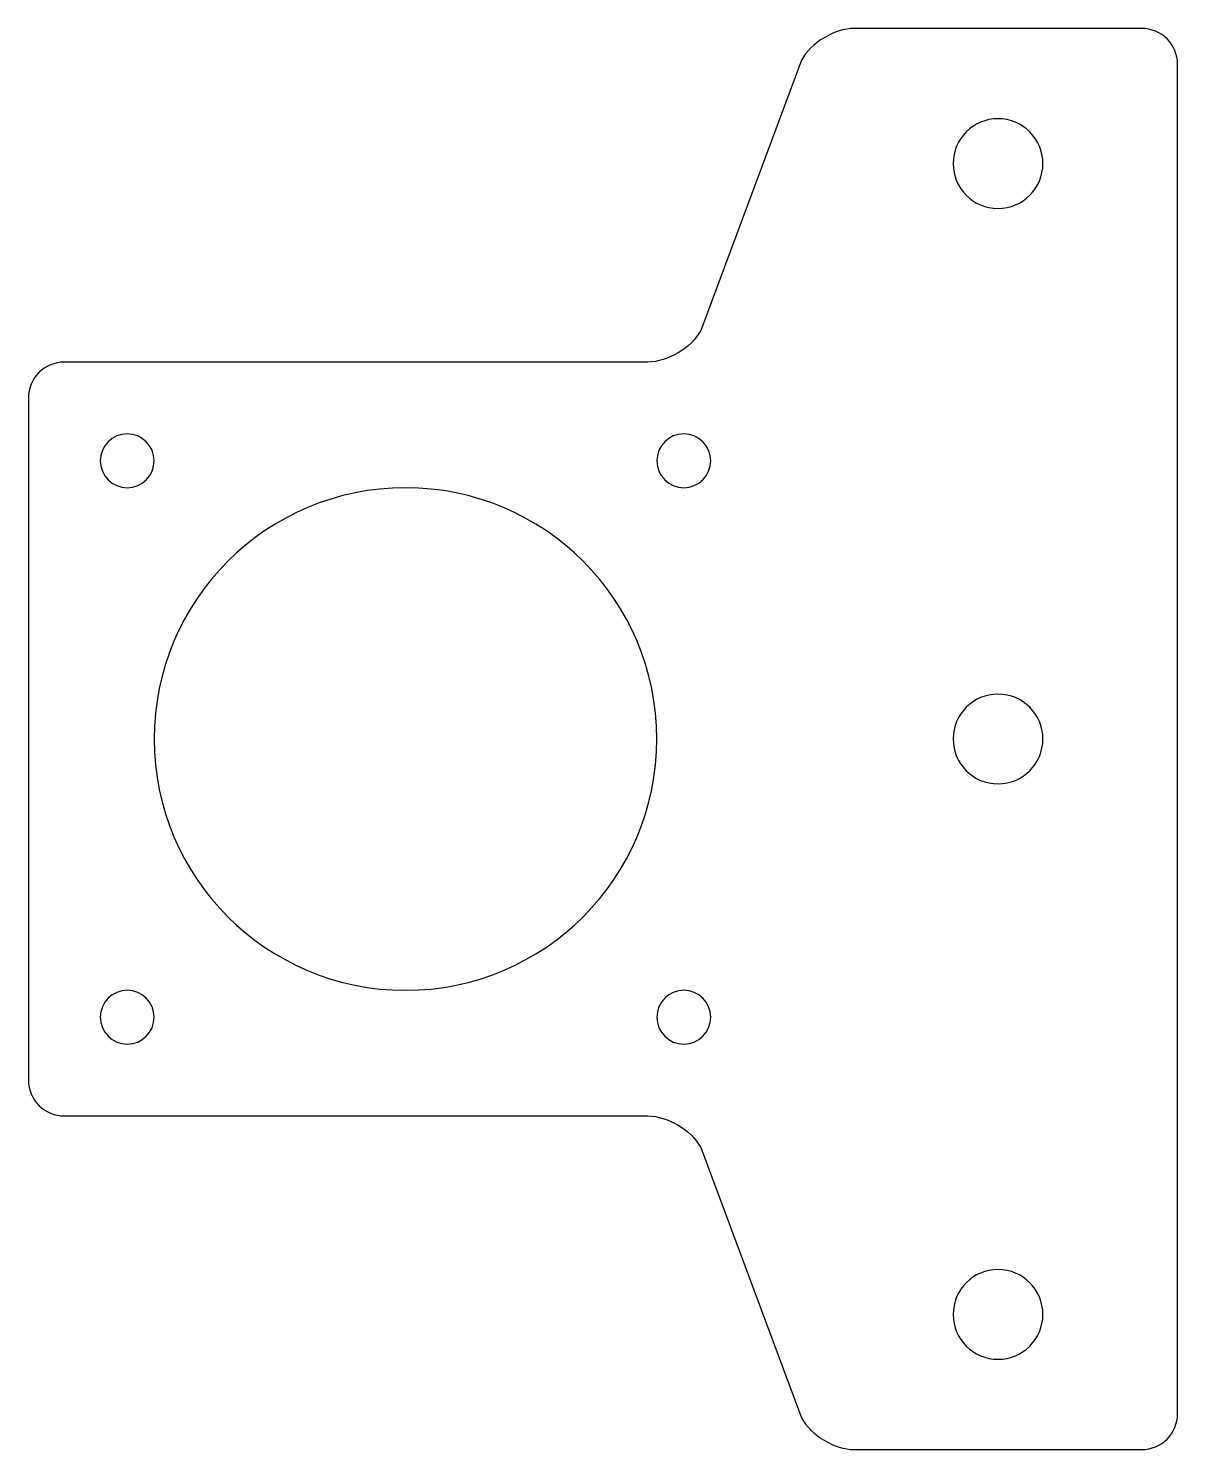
# Model space of a CAD drawing. Extents: x 0 to 64, y 0 to 79.2.
import ezdxf

# ---------------------------------------------------------------- set-up
doc = ezdxf.new("R2010")
doc.units = 0
doc.layers.add('LAYER_1', color=7, linetype='CONTINUOUS')

# ---------------------------------------------------------------- blocks, each defined once
blk = doc.blocks.new('BLOCK_2')
at = {"layer": 'LAYER_1', "color": 250}
for points, knots in [([(0, 58.586), (0, 59.686), (0.9, 60.586), (2, 60.586), (2, 60.586), (34.5, 60.586), (34.5, 60.586), (35.6, 60.586), (36.925, 61.379), (37.445, 62.349), (37.445, 62.349), (43.056, 77.41), (43.056, 77.41), (43.575, 78.379), (44.9, 79.173), (46, 79.173), (46, 79.173), (62, 79.173), (62, 79.173), (63.1, 79.173), (64, 78.273), (64, 77.173), (64, 77.173), (64, 2), (64, 2), (64, 0.9), (63.1, 0), (62, 0), (62, 0), (46, 0), (46, 0), (44.9, 0), (43.575, 0.793), (43.056, 1.763), (43.056, 1.763), (37.445, 16.823), (37.445, 16.823), (36.925, 17.793), (35.6, 18.586), (34.5, 18.586), (34.5, 18.586), (2, 18.586), (2, 18.586), (0.9, 18.586), (0, 19.486), (0, 20.586), (0, 20.586), (0, 58.586), (0, 58.586)], [0, 0, 0, 0, 1, 1, 1, 2, 2, 2, 3, 3, 3, 4, 4, 4, 5, 5, 5, 6, 6, 6, 7, 7, 7, 8, 8, 8, 9, 9, 9, 10, 10, 10, 11, 11, 11, 12, 12, 12, 13, 13, 13, 14, 14, 14, 15, 15, 15, 16, 16, 16, 16]), ([(56.5, 71.642), (56.5, 70.262), (55.381, 69.142), (54, 69.142), (52.62, 69.142), (51.5, 70.262), (51.5, 71.642), (51.5, 73.023), (52.62, 74.142), (54, 74.142), (55.381, 74.142), (56.5, 73.023), (56.5, 71.642)], [0, 0, 0, 0, 1, 1, 1, 2, 2, 2, 3, 3, 3, 4, 4, 4, 4]), ([(7, 55.086), (7, 54.257), (6.329, 53.586), (5.5, 53.586), (4.672, 53.586), (4, 54.257), (4, 55.086), (4, 55.914), (4.672, 56.586), (5.5, 56.586), (6.329, 56.586), (7, 55.914), (7, 55.086)], [0, 0, 0, 0, 1, 1, 1, 2, 2, 2, 3, 3, 3, 4, 4, 4, 4]), ([(38, 55.086), (38, 54.257), (37.329, 53.586), (36.5, 53.586), (35.672, 53.586), (35, 54.257), (35, 55.086), (35, 55.914), (35.672, 56.586), (36.5, 56.586), (37.329, 56.586), (38, 55.914), (38, 55.086)], [0, 0, 0, 0, 1, 1, 1, 2, 2, 2, 3, 3, 3, 4, 4, 4, 4]), ([(35, 39.586), (35, 31.854), (28.732, 25.586), (21, 25.586), (13.268, 25.586), (7, 31.854), (7, 39.586), (7, 47.318), (13.268, 53.586), (21, 53.586), (28.732, 53.586), (35, 47.318), (35, 39.586)], [0, 0, 0, 0, 1, 1, 1, 2, 2, 2, 3, 3, 3, 4, 4, 4, 4]), ([(56.5, 39.587), (56.5, 38.206), (55.381, 37.086), (54, 37.086), (52.62, 37.086), (51.5, 38.206), (51.5, 39.587), (51.5, 40.967), (52.62, 42.087), (54, 42.087), (55.381, 42.087), (56.5, 40.967), (56.5, 39.587)], [0, 0, 0, 0, 1, 1, 1, 2, 2, 2, 3, 3, 3, 4, 4, 4, 4]), ([(7, 24.086), (7, 23.258), (6.329, 22.586), (5.5, 22.586), (4.672, 22.586), (4, 23.258), (4, 24.086), (4, 24.915), (4.672, 25.586), (5.5, 25.586), (6.329, 25.586), (7, 24.915), (7, 24.086)], [0, 0, 0, 0, 1, 1, 1, 2, 2, 2, 3, 3, 3, 4, 4, 4, 4]), ([(38, 24.086), (38, 23.258), (37.329, 22.586), (36.5, 22.586), (35.672, 22.586), (35, 23.258), (35, 24.086), (35, 24.915), (35.672, 25.586), (36.5, 25.586), (37.329, 25.586), (38, 24.915), (38, 24.086)], [0, 0, 0, 0, 1, 1, 1, 2, 2, 2, 3, 3, 3, 4, 4, 4, 4]), ([(56.5, 7.53), (56.5, 6.149), (55.381, 5.029), (54, 5.029), (52.62, 5.029), (51.5, 6.149), (51.5, 7.53), (51.5, 8.911), (52.62, 10.03), (54, 10.03), (55.381, 10.03), (56.5, 8.911), (56.5, 7.53)], [0, 0, 0, 0, 1, 1, 1, 2, 2, 2, 3, 3, 3, 4, 4, 4, 4])]:
    blk.add_open_spline(points, degree=3, knots=knots, dxfattribs=at)

msp = doc.modelspace()

# ---------------------------------------------------------------- block references
at = {"layer": 'LAYER_1'}
msp.add_blockref('BLOCK_2', (0, 0), dxfattribs=at)

doc.saveas('drawing.dxf')
